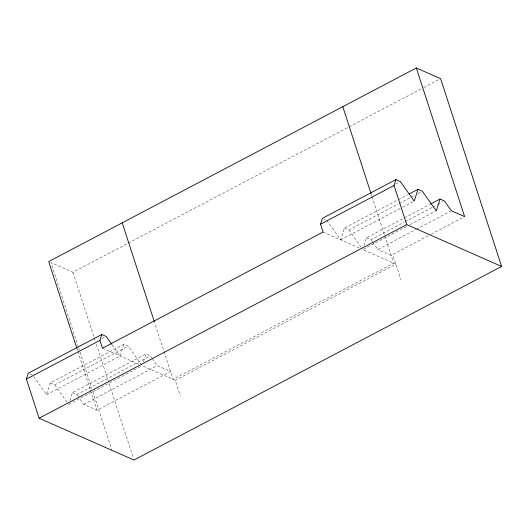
<?xml version="1.0" encoding="UTF-8"?>
<svg xmlns="http://www.w3.org/2000/svg" width="528" height="528" viewBox="0 0 528 528"><rect width="100%" height="100%" fill="white"/><g stroke="black" fill="none" stroke-linecap="round" stroke-linejoin="round"><path stroke-width="0.4" stroke-dasharray="2.64 1.98" d="M33.607 376.471L46.589 394.706L50.332 382.945L123.856 344.23L128.264 346.17L142.177 365.713L175.263 380.299L180.345 395.941M69.894 400.508L72.389 392.674L145.913 353.951L150.328 355.898L151.714 357.852M46.589 394.706L120.113 355.984L123.856 344.23M143.425 361.792L145.913 353.951M326.792 220.288L340.699 239.824L344.434 228.063L397.577 200.079M364.003 245.632L366.498 237.791L403.623 218.236M78.349 347.035L50.893 262.535L72.95 272.263L423.08 87.879M423.812 87.496L439.857 79.042M101.838 338.745L104.755 337.214M395.947 183.869L398.858 182.332M398.31 199.696L407.774 194.713M50.332 382.945L54.74 384.892L128.264 346.17M344.434 228.063L348.85 230.01L398.35 203.94M399.082 203.557L415.094 195.122M418.011 193.591L420.922 192.06M340.699 239.824L401.848 207.623M402.58 207.24L414.223 201.102M404.349 217.853L429.832 204.435M72.389 392.674L76.798 394.614L150.328 355.898M366.498 237.791L370.907 239.738L404.395 222.103M405.121 221.714L432.062 207.53M432.788 207.148L437.158 204.851M437.884 204.468L442.979 201.782M68.647 404.428L142.177 365.713M406.435 226.545L362.756 249.546L395.848 264.132L175.263 380.299M410.078 224.631L435.554 211.213M83.754 404.382L157.278 365.666L170.518 371.501L96.987 410.223L83.754 404.382L78.19 396.568M372.761 242.339L377.863 249.506L415.714 229.568M416.447 229.185L450.661 211.167M428.228 235.785L391.096 255.341L377.863 249.506M431.138 234.254L463.894 217.001M323.849 218.988L325.321 219.641M323.05 232.043L359.819 248.252M102.472 348.203L139.234 364.412M29.74 373.87L32.683 375.17M370.907 239.738L372.299 241.692M348.85 230.01L361.363 247.592M152.183 358.499L157.278 365.666M112.233 344.916L120.113 355.984M76.798 394.614L77.728 395.921M54.74 384.892L67.723 403.128M393.301 256.311L400.93 279.781M371.27 194.311L371.778 195.875M372.029 196.66L384.49 235M384.74 235.778L393.637 263.162L173.059 379.322L154.499 322.212M72.95 272.263L94.05 337.201M94.307 337.986L95.324 341.114M96.34 344.243L133.459 458.469M78.606 347.82L91.826 388.502M92.842 391.631L111.903 450.311M77.161 349.193L77.669 350.757M77.92 351.542L90.38 389.875M90.631 390.661L96.987 410.223"/><path stroke-width="0.79" d="M76.903 348.414L48.688 261.565L416.321 67.967L440.59 78.659L501.6 266.435L133.967 460.033L39.112 418.222L26.4 379.104L28.268 373.223L101.798 334.501L106.207 336.448L111.771 344.263M416.321 67.967L464.627 216.619L451.387 210.784L444.437 201.016L440.022 199.069L436.286 210.83L422.374 191.288L417.965 189.347L414.223 201.102L400.316 181.566L395.908 179.619L322.377 218.341L320.509 224.222L323.05 232.043L102.472 348.203L99.924 340.382L101.798 334.501M501.6 266.435L406.745 224.618L394.033 185.5L395.908 179.619M26.4 379.104L99.924 340.382M320.509 224.222L394.033 185.5M409.226 193.948L417.965 189.347M430.558 204.052L440.022 199.069M39.112 418.222L406.745 224.618M342.797 106.682L371.012 193.532M122.212 222.842L154.249 321.427"/></g></svg>
